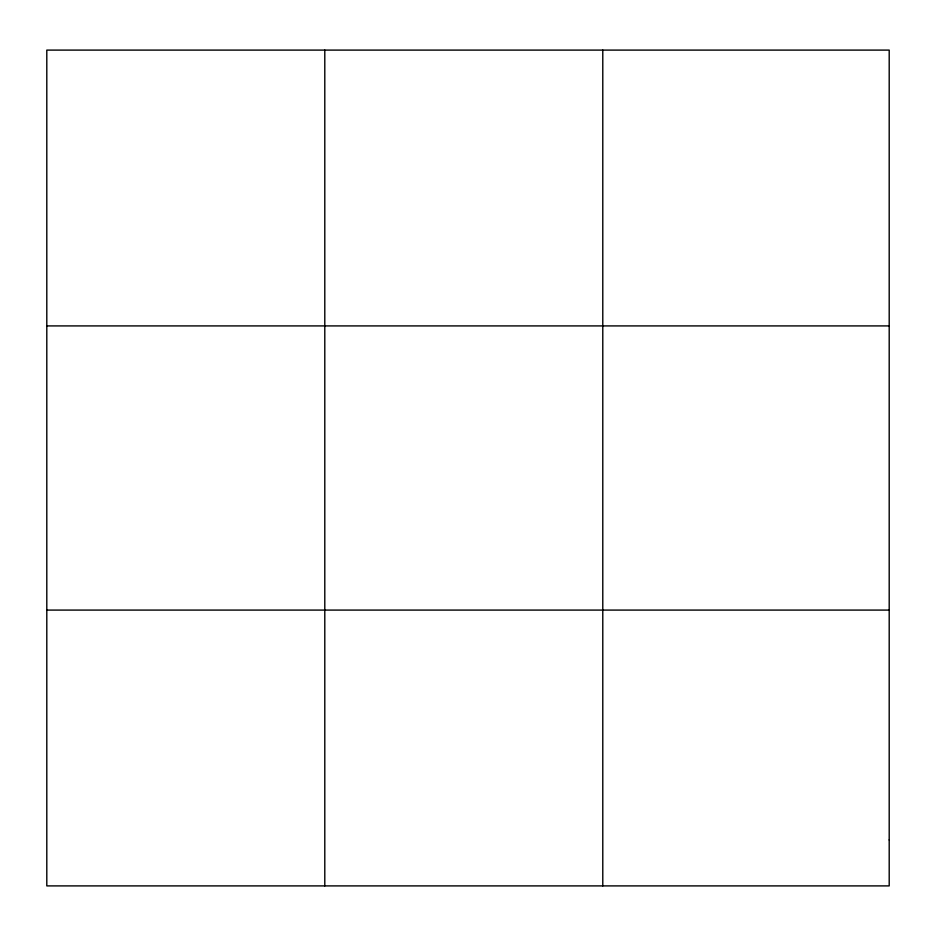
<?xml version="1.0" encoding="UTF-8"?>
<svg xmlns="http://www.w3.org/2000/svg" width="936" height="936" viewBox="0 0 936 936"><rect width="100%" height="100%" fill="white"/><g stroke="black" fill="none" stroke-linecap="round" stroke-linejoin="round"><path stroke-width="1.4" d="M46.8 325.915L889.2 325.915M46.8 610.085L889.2 610.085M602.784 50.099L602.784 885.901M324.792 50.099L324.792 885.901M889.2 839.931L889.2 885.901L46.8 885.901L46.8 50.099L889.2 50.099L889.2 839.931"/></g></svg>
